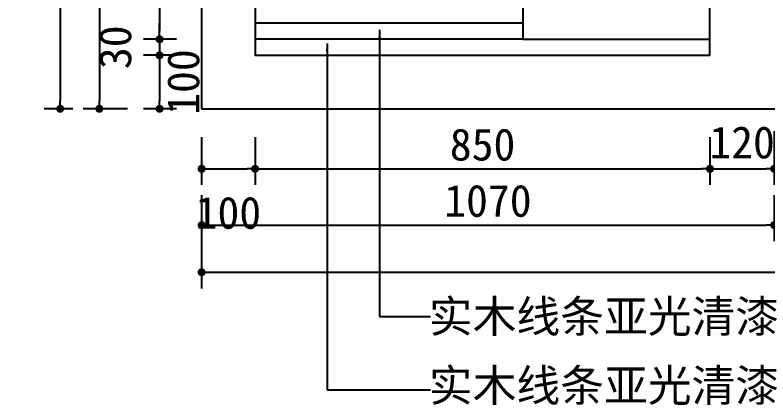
# Model space of a CAD drawing. Extents: x 6150 to 10358, y -140 to 3654.
# Drawn here: x 6150 to 7557, y -121 to 607 of the extents above; entities that cross this region are included whole.
import ezdxf

# ---------------------------------------------------------------- set-up
doc = ezdxf.new("R2010")
doc.units = 0
doc.header["$MEASUREMENT"] = 0
doc.layers.get('0').update_dxf_attribs({"linetype": 'CONTINUOUS'})
doc.layers.get('DEFPOINTS').update_dxf_attribs({"linetype": 'CONTINUOUS'})
for name, color, linetype in [('2', 2, 'CONTINUOUS'), ('4', 4, 'CONTINUOUS'), ('7', 7, 'CONTINUOUS'), ('DIM', 3, 'CONTINUOUS'), ('TEXT', 3, 'CONTINUOUS')]:
    doc.layers.add(name, color=color, linetype=linetype)
doc.styles.add('HZ', font='SIMFANG0.TTF')
doc.dimstyles.new('BOOK', dxfattribs={"dimscale": 30, "dimtxt": 2, "dimasz": 0.5, "dimexe": 1, "dimexo": 1, "dimgap": 0.5, "dimtad": 1, "dimdec": 0, "dimzin": 0, "dimtxsty": 'HZ', "dimblk": 'DOT', "dimblk1": 'DOT', "dimblk2": 'DOT', "dimsah": 1, "dimcen": 0, "dimclrd": 256, "dimclre": 256, "dimclrt": 256, "dimazin": 3, "dimtfac": 0.5, "dimtdec": 0, "dimtmove": 0, "dimatfit": 3, "dimtolj": 1, "dimtzin": 0})

# ---------------------------------------------------------------- blocks, each defined once
blk = doc.blocks.new('_DOT')
at = {"color": 0, "linetype": 'BYBLOCK'}
blk.add_line((-0.5, 0), (-1, 0), dxfattribs=at)
at = {"color": 0, "linetype": 'BYBLOCK', "const_width": 0.5}
blk.add_lwpolyline([(-0.25, 0, 1), (0.25, 0, 1)], format="xyb", close=True, dxfattribs=at)
blk = doc.blocks.new('DOT')
at = {"color": 0, "linetype": 'BYBLOCK'}
blk.add_line((-0.35, 0), (-1, 0), dxfattribs=at)
at = {"color": 0, "linetype": 'BYBLOCK', "const_width": 0.35}
blk.add_lwpolyline([(-0.175, 0, 1), (0.175, 0, 1)], format="xyb", close=True, dxfattribs=at)
blk = doc.blocks.new('*D27')
at = {"linetype": 'BYBLOCK'}
for p, q in [((6643, -157.7), (6643, -260.3)), ((10303, -157.7), (10303, -260.3)), ((6658, -230.3), (10288, -230.3))]:
    blk.add_line(p, q, dxfattribs=at)
at = {"layer": 'DEFPOINTS', "color": 0, "linetype": 'BYBLOCK'}
for p in [(6643, -127.7), (10303, -127.7), (10303, -230.3)]:
    blk.add_point(p, dxfattribs=at)
at = {"linetype": 'BYBLOCK', "xscale": 15, "yscale": 15, "zscale": 15, "rotation": 180}
blk.add_blockref('_DOT', (6643, -230.3), dxfattribs=at)
at = {"linetype": 'BYBLOCK', "xscale": 15, "yscale": 15, "zscale": 15}
blk.add_blockref('_DOT', (10303, -230.3), dxfattribs=at)
at = {"linetype": 'BYBLOCK', "insert": (8473, -185.3), "char_height": 60, "attachment_point": 5, "style": 'HZ'}
blk.add_mtext('\\A1;3660', dxfattribs=at)
blk = doc.blocks.new('*D16')
at = {"linetype": 'BYBLOCK'}
for p, q in [((6313.1, 3132), (6259.7, 3132)), ((6289.7, 3117), (6289.7, 447)), ((6313.1, 432), (6259.7, 432))]:
    blk.add_line(p, q, dxfattribs=at)
at = {"layer": 'DEFPOINTS', "color": 0, "linetype": 'BYBLOCK'}
for p in [(6343.1, 3132), (6289.7, 432), (6343.1, 432)]:
    blk.add_point(p, dxfattribs=at)
at = {"linetype": 'BYBLOCK', "xscale": 15, "yscale": 15, "zscale": 15}
for p, rotation in [((6289.7, 3132), 90), ((6289.7, 432), 270)]:
    blk.add_blockref('_DOT', p, dxfattribs=dict(at, rotation=rotation))
at = {"linetype": 'BYBLOCK', "insert": (6244.7, 1782), "char_height": 60, "attachment_point": 5, "rotation": 90, "style": 'HZ'}
blk.add_mtext('\\A1;2700', dxfattribs=at)
blk = doc.blocks.new('*D15')
at = {"linetype": 'BYBLOCK'}
for p, q in [((6373.1, 1677), (6373.1, 447)), ((6425.6, 432), (6343.1, 432))]:
    blk.add_line(p, q, dxfattribs=at)
at = {"layer": 'DEFPOINTS', "color": 0, "linetype": 'BYBLOCK'}
for p in [(6455.6, 1692), (6373.1, 432), (6455.6, 432)]:
    blk.add_point(p, dxfattribs=at)
at = {"linetype": 'BYBLOCK', "xscale": 15, "yscale": 15, "zscale": 15}
for p, rotation in [((6373.1, 1692), 90), ((6373.1, 432), 270)]:
    blk.add_blockref('_DOT', p, dxfattribs=dict(at, rotation=rotation))
at = {"linetype": 'BYBLOCK', "insert": (6328.1, 1062), "char_height": 60, "attachment_point": 5, "rotation": 90, "style": 'HZ'}
blk.add_mtext('\\A1;1260', dxfattribs=at)
blk = doc.blocks.new('*D10')
at = {"linetype": 'BYBLOCK'}
for p, q in [((6485.6, 1677), (6485.6, 577)), ((6517.4, 562), (6455.6, 562))]:
    blk.add_line(p, q, dxfattribs=at)
at = {"layer": 'DEFPOINTS', "color": 0, "linetype": 'BYBLOCK'}
for p in [(6547.4, 1692), (6485.6, 562), (6547.4, 562)]:
    blk.add_point(p, dxfattribs=at)
at = {"linetype": 'BYBLOCK', "xscale": 15, "yscale": 15, "zscale": 15}
for p, rotation in [((6485.6, 1692), 90), ((6485.6, 562), 270)]:
    blk.add_blockref('_DOT', p, dxfattribs=dict(at, rotation=rotation))
at = {"linetype": 'BYBLOCK', "insert": (6440.6, 1127), "char_height": 60, "attachment_point": 5, "rotation": 90, "style": 'HZ'}
blk.add_mtext('\\A1;1130', dxfattribs=at)
blk = doc.blocks.new('*D24')
at = {"linetype": 'BYBLOCK'}
for p, q in [((6629.6, 237.6), (6629.6, 151.4)), ((7699.6, 237.6), (7699.6, 151.4)), ((6644.6, 181.4), (7684.6, 181.4))]:
    blk.add_line(p, q, dxfattribs=at)
at = {"layer": 'DEFPOINTS', "color": 0, "linetype": 'BYBLOCK'}
for p in [(6629.6, 267.6), (7699.6, 267.6), (7699.6, 181.4)]:
    blk.add_point(p, dxfattribs=at)
at = {"linetype": 'BYBLOCK', "xscale": 15, "yscale": 15, "zscale": 15, "rotation": 180}
blk.add_blockref('_DOT', (6629.6, 181.4), dxfattribs=at)
at = {"linetype": 'BYBLOCK', "xscale": 15, "yscale": 15, "zscale": 15}
blk.add_blockref('_DOT', (7699.6, 181.4), dxfattribs=at)
at = {"linetype": 'BYBLOCK', "insert": (7164.6, 226.4), "char_height": 60, "attachment_point": 5, "style": 'HZ'}
blk.add_mtext('\\A1;1070', dxfattribs=at)
blk = doc.blocks.new('*D18')
at = {"linetype": 'BYBLOCK'}
for p, q in [((7579.6, 379.3), (7579.6, 289.8)), ((6744.6, 319.8), (7564.6, 319.8))]:
    blk.add_line(p, q, dxfattribs=at)
at = {"layer": 'DEFPOINTS', "color": 0, "linetype": 'BYBLOCK'}
for p in [(6729.6, 409.3), (7579.6, 409.3), (7579.6, 319.8)]:
    blk.add_point(p, dxfattribs=at)
at = {"linetype": 'BYBLOCK', "xscale": 15, "yscale": 15, "zscale": 15, "rotation": 180}
blk.add_blockref('_DOT', (6729.6, 319.8), dxfattribs=at)
at = {"linetype": 'BYBLOCK', "xscale": 15, "yscale": 15, "zscale": 15}
blk.add_blockref('_DOT', (7579.6, 319.8), dxfattribs=at)
at = {"linetype": 'BYBLOCK', "insert": (7154.6, 364.8), "char_height": 60, "attachment_point": 5, "style": 'HZ'}
blk.add_mtext('\\A1;850', dxfattribs=at)
blk = doc.blocks.new('*D17')
at = {"linetype": 'BYBLOCK'}
for p, q in [((6629.6, 379.3), (6629.6, 289.8)), ((6729.6, 379.3), (6729.6, 289.8)), ((6644.6, 319.8), (6714.6, 319.8))]:
    blk.add_line(p, q, dxfattribs=at)
at = {"layer": 'DEFPOINTS', "color": 0, "linetype": 'BYBLOCK'}
for p in [(6629.6, 409.3), (6729.6, 409.3), (6729.6, 319.8)]:
    blk.add_point(p, dxfattribs=at)
at = {"linetype": 'BYBLOCK', "xscale": 15, "yscale": 15, "zscale": 15, "rotation": 180}
blk.add_blockref('_DOT', (6629.6, 319.8), dxfattribs=at)
at = {"linetype": 'BYBLOCK', "xscale": 15, "yscale": 15, "zscale": 15}
blk.add_blockref('_DOT', (6729.6, 319.8), dxfattribs=at)
at = {"linetype": 'BYBLOCK', "insert": (6679.6, 237.3), "char_height": 60, "attachment_point": 5, "style": 'HZ'}
blk.add_mtext('\\A1;100', dxfattribs=at)
blk = doc.blocks.new('*D12')
at = {"linetype": 'BYBLOCK'}
for p, q in [((6485.6, 517), (6485.6, 447)), ((6517.4, 432), (6455.6, 432))]:
    blk.add_line(p, q, dxfattribs=at)
at = {"layer": 'DEFPOINTS', "color": 0, "linetype": 'BYBLOCK'}
for p in [(6547.4, 532), (6485.6, 432), (6547.4, 432)]:
    blk.add_point(p, dxfattribs=at)
at = {"linetype": 'BYBLOCK', "xscale": 15, "yscale": 15, "zscale": 15}
for p, rotation in [((6485.6, 532), 90), ((6485.6, 432), 270)]:
    blk.add_blockref('_DOT', p, dxfattribs=dict(at, rotation=rotation))
at = {"linetype": 'BYBLOCK', "insert": (6530.3, 482), "char_height": 60, "attachment_point": 5, "rotation": 90, "style": 'HZ'}
blk.add_mtext('\\A1;100', dxfattribs=at)
blk = doc.blocks.new('*D11')
at = {"linetype": 'BYBLOCK'}
for p, q in [((6485.6, 577), (6485.6, 592)), ((6485.6, 562), (6485.6, 532)), ((6485.6, 562), (6485.6, 532)), ((6517.4, 532), (6455.6, 532)), ((6485.6, 517), (6485.6, 502))]:
    blk.add_line(p, q, dxfattribs=at)
at = {"layer": 'DEFPOINTS', "color": 0, "linetype": 'BYBLOCK'}
for p in [(6547.4, 562), (6485.6, 532), (6547.4, 532)]:
    blk.add_point(p, dxfattribs=at)
at = {"linetype": 'BYBLOCK', "xscale": 15, "yscale": 15, "zscale": 15}
for p, rotation in [((6485.6, 562), 270), ((6485.6, 532), 90)]:
    blk.add_blockref('_DOT', p, dxfattribs=dict(at, rotation=rotation))
at = {"linetype": 'BYBLOCK', "insert": (6403.1, 547), "char_height": 60, "attachment_point": 5, "rotation": 90, "style": 'HZ'}
blk.add_mtext('\\A1;30', dxfattribs=at)
blk = doc.blocks.new('*D19')
at = {"linetype": 'BYBLOCK'}
for p, q in [((7612.2, 390.4), (7612.2, 289.8)), ((7507.2, 319.8), (7597.2, 319.8))]:
    blk.add_line(p, q, dxfattribs=at)
at = {"layer": 'DEFPOINTS', "color": 0, "linetype": 'BYBLOCK'}
for p in [(7492.2, 420.4), (7612.2, 420.4), (7612.2, 319.8)]:
    blk.add_point(p, dxfattribs=at)
at = {"linetype": 'BYBLOCK', "xscale": 15, "yscale": 15, "zscale": 15, "rotation": 180}
blk.add_blockref('_DOT', (7492.2, 319.8), dxfattribs=at)
at = {"linetype": 'BYBLOCK', "xscale": 15, "yscale": 15, "zscale": 15}
blk.add_blockref('_DOT', (7612.2, 319.8), dxfattribs=at)
at = {"linetype": 'BYBLOCK', "insert": (7552.2, 368.9), "char_height": 60, "attachment_point": 5, "style": 'HZ'}
blk.add_mtext('\\A1;120', dxfattribs=at)

msp = doc.modelspace()

# ---------------------------------------------------------------- linework, layer by layer
at = {"layer": '2', "color": 1}
msp.add_line((6498.4, 432), (10158.4, 432), dxfattribs=at)
at = {"layer": '4'}
msp.add_line((6498.4, 3132), (6498.4, 432), dxfattribs=at)
msp.add_lwpolyline([(7098.4, 2532), (6598.4, 2532), (6598.4, 532), (7448.4, 532), (7448.4, 562)], dxfattribs=at)
msp.add_lwpolyline([(7448.4, 2532), (7098.4, 2532), (7098.4, 562), (7448.4, 562)], close=True, dxfattribs=at)
at = {"layer": '7'}
for p, q in [((7098.4, 592), (6598.4, 592)), ((7098.4, 562), (6598.4, 562))]:
    msp.add_line(p, q, dxfattribs=at)

# ---------------------------------------------------------------- texts
at = {"layer": 'TEXT', "style": 'HZ'}
for p in [(6923, 14.1), (6923, -114.9)]:
    msp.add_text('实木线条亚光清漆', height=60, dxfattribs=at).set_placement(p)

# ---------------------------------------------------------------- dimensions: what is measured, and where the dimension line sits
at = {"layer": 'DIM'}
for base, p1, p2, override, picture, middle, set_off in [((6234.1, 432), (6287.6, 3132), (6287.6, 432), {"dimexe": 1, "dimblk1": 'DOT', "dimblk2": 'DOT'}, '*D16', (6189.1, 1782), (-55.6, 0)), ((6307.3, 432), (6389.8, 1692), (6389.8, 432), {"dimexe": 1, "dimblk1": 'DOT', "dimblk2": 'DOT', "dimse1": 1}, '*D15', (6262.3, 1062), (-65.8, 0)), ((6419.8, 562), (6481.6, 1692), (6481.6, 562), {"dimexe": 1, "dimblk1": 'DOT', "dimblk2": 'DOT', "dimse1": 1}, '*D10', (6374.8, 1127), (-65.8, 0)), ((6419.8, 532), (6481.6, 562), (6481.6, 532), {"dimexe": 1, "dimblk1": 'DOT', "dimblk2": 'DOT', "dimse1": 1}, '*D11', (6337.3, 547), (-65.8, 0))]:
    dim = msp.add_linear_dim(base=base, p1=p1, p2=p2, angle=90, dimstyle='BOOK', override=override, dxfattribs=at)
    dim.commit()
    dim.dimension.update_dxf_attribs({"geometry": picture, "text_midpoint": middle, "insert": set_off})
dim = msp.add_linear_dim(base=(6419.8, 432), p1=(6481.6, 532), p2=(6481.6, 432), angle=90, dimstyle='BOOK', override={"dimexe": 1, "dimblk1": 'DOT', "dimblk2": 'DOT', "dimse1": 1}, dxfattribs=at)
dim.commit()
dim.dimension.update_dxf_attribs({"geometry": '*D12', "text_midpoint": (6464.5, 482), "dimtype": 128, "insert": (-65.8, 0)})
for base, p1, p2, picture, middle, set_off in [((6598.4, 319.8), (6498.4, 409.3), (6598.4, 409.3), '*D17', (6548.4, 237.3), (-131.2, 0)), ((7568.4, 214.8), (6498.4, 300.9), (7568.4, 300.9), '*D24', (7033.4, 237.5), (-131.2, 33.3)), ((10158.4, 126.5), (6498.4, 229.2), (10158.4, 229.2), '*D27', (8328.4, 104.9), (-144.6, 356.8))]:
    dim = msp.add_linear_dim(base=base, p1=p1, p2=p2, dimstyle='BOOK', dxfattribs=at)
    dim.commit()
    dim.dimension.update_dxf_attribs({"geometry": picture, "text_midpoint": middle, "insert": set_off})
dim = msp.add_linear_dim(base=(7448.4, 319.8), p1=(6598.4, 409.3), p2=(7448.4, 409.3), dimstyle='BOOK', override={"dimse1": 1}, dxfattribs=at)
dim.commit()
dim.dimension.update_dxf_attribs({"geometry": '*D18', "text_midpoint": (7023.4, 364.8), "insert": (-131.2, 0)})
dim = msp.add_linear_dim(base=(7568.4, 319.8), p1=(7448.4, 420.4), p2=(7568.4, 420.4), dimstyle='BOOK', override={"dimse1": 1}, dxfattribs=at)
dim.commit()
dim.dimension.update_dxf_attribs({"geometry": '*D19', "text_midpoint": (7508.4, 368.9), "dimtype": 128, "insert": (-43.8, 0)})

# ---------------------------------------------------------------- leaders
at = {"layer": 'TEXT'}
for points in [[(6831, 579.5), (6831, 44.1), (6926.3, 44.1)], [(6732.8, 554.2), (6732.8, -93.2), (6926.3, -93.2)]]:
    msp.add_leader(points, dimstyle='BOOK', dxfattribs=at)

doc.saveas('drawing.dxf')
